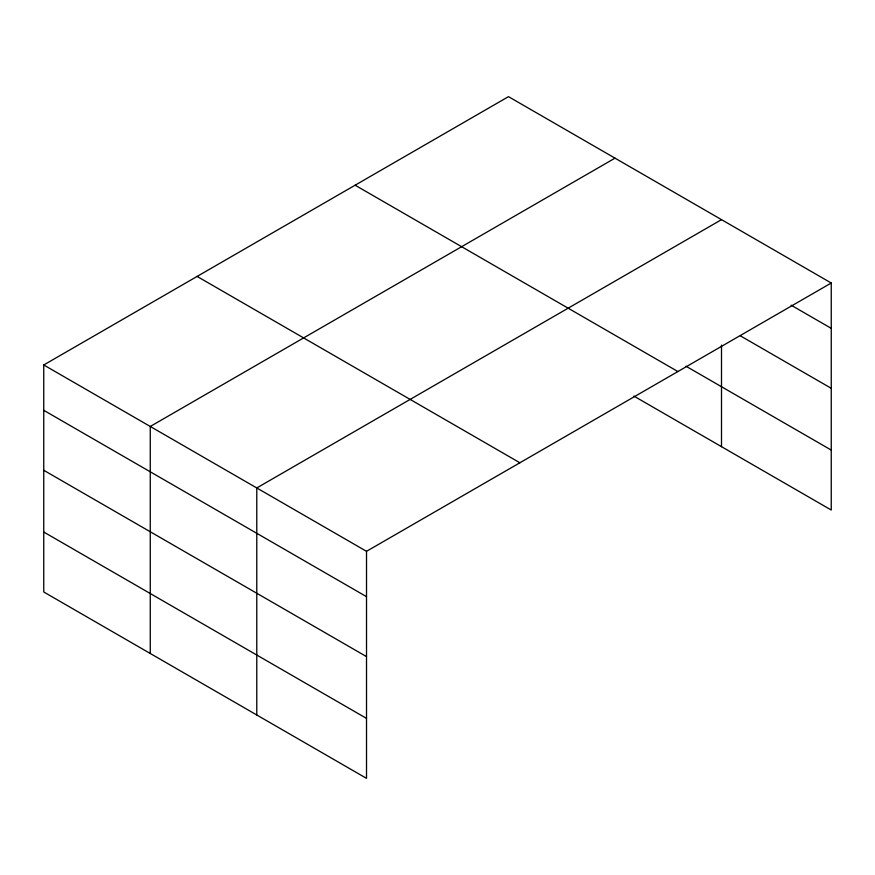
<?xml version="1.0" encoding="UTF-8"?>
<svg xmlns="http://www.w3.org/2000/svg" width="875" height="875" viewBox="0 0 875 875"><rect width="100%" height="100%" fill="white"/><g stroke="black" fill="none" stroke-linecap="round" stroke-linejoin="round"><path stroke-width="1.31" d="M831.25 283.008L508.484 96.655L43.75 364.973L43.75 591.992L366.516 778.345L366.516 551.316L831.25 283.008L831.25 510.027L633.927 396.113M614.994 158.156L150.259 426.464L150.259 653.483M721.514 219.647L256.78 487.955L256.78 714.984M791.131 305.189L831.25 328.344M740.392 335.847L831.25 388.303M686 366.22L831.25 450.078M355.119 185.205L677.884 371.547M197.116 276.423L519.881 462.777M43.75 364.973L366.516 551.316M43.75 410.309L366.516 596.663M43.75 470.269L366.516 656.611M43.75 532.033L366.516 718.386M721.503 345.089L721.503 446.677"/></g></svg>
